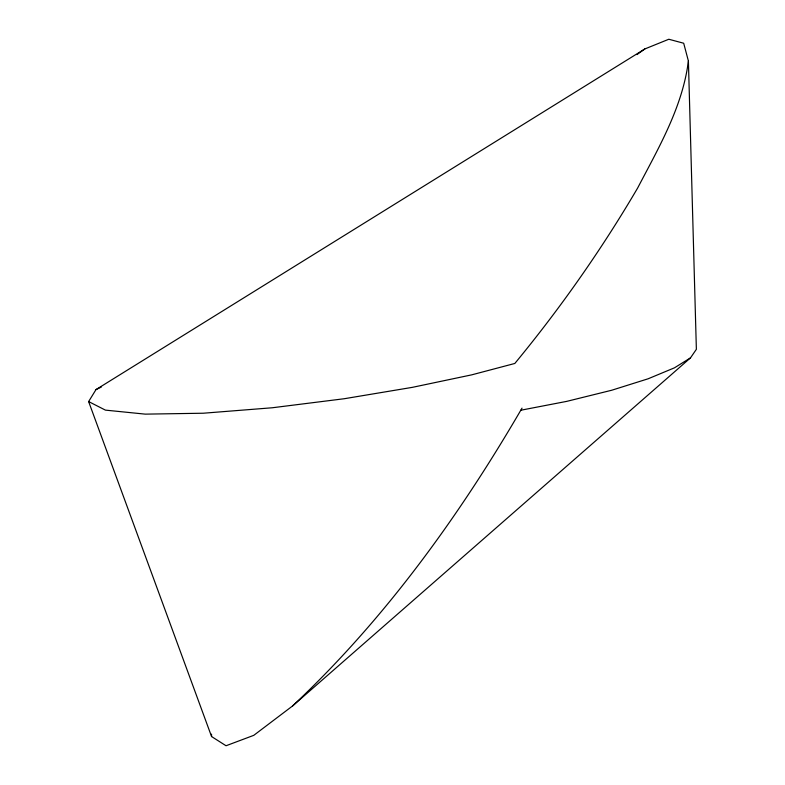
<?xml version="1.0" encoding="UTF-8"?>
<svg xmlns="http://www.w3.org/2000/svg" width="785" height="785" viewBox="0 0 785 785"><rect width="100%" height="100%" fill="white"/><g stroke="black" fill="none" stroke-linecap="round" stroke-linejoin="round"><path stroke-width="1.18" d="M688.406 61.044C682.577 106.986 658.733 147.649 637.655 187.998C601.487 249.679 560.313 308.299 514.823 363.465L471.726 374.847L412.361 387.348L344.222 398.731L272.258 407.768L203.295 413.224L145.254 414.137L105.425 410.123L88.626 401.577L95.996 389.596L644.848 48.945L668.81 39.25L683.686 43.234L688.406 61.044L696.373 349.305L690.506 357.852L292.609 705.931L253.771 735.339L226.041 745.75L211.567 736.546L88.626 401.577M522.015 408.141C458.94 516.687 384.385 619.767 292.609 705.931M636.939 54.607L644.848 48.945M690.506 357.852L674.472 367.822L648.086 378.802L611.75 390.233L566.731 401.37L520.759 410.241M95.996 389.596L101.373 387.015M211.528 734.152L211.567 736.546"/></g></svg>
